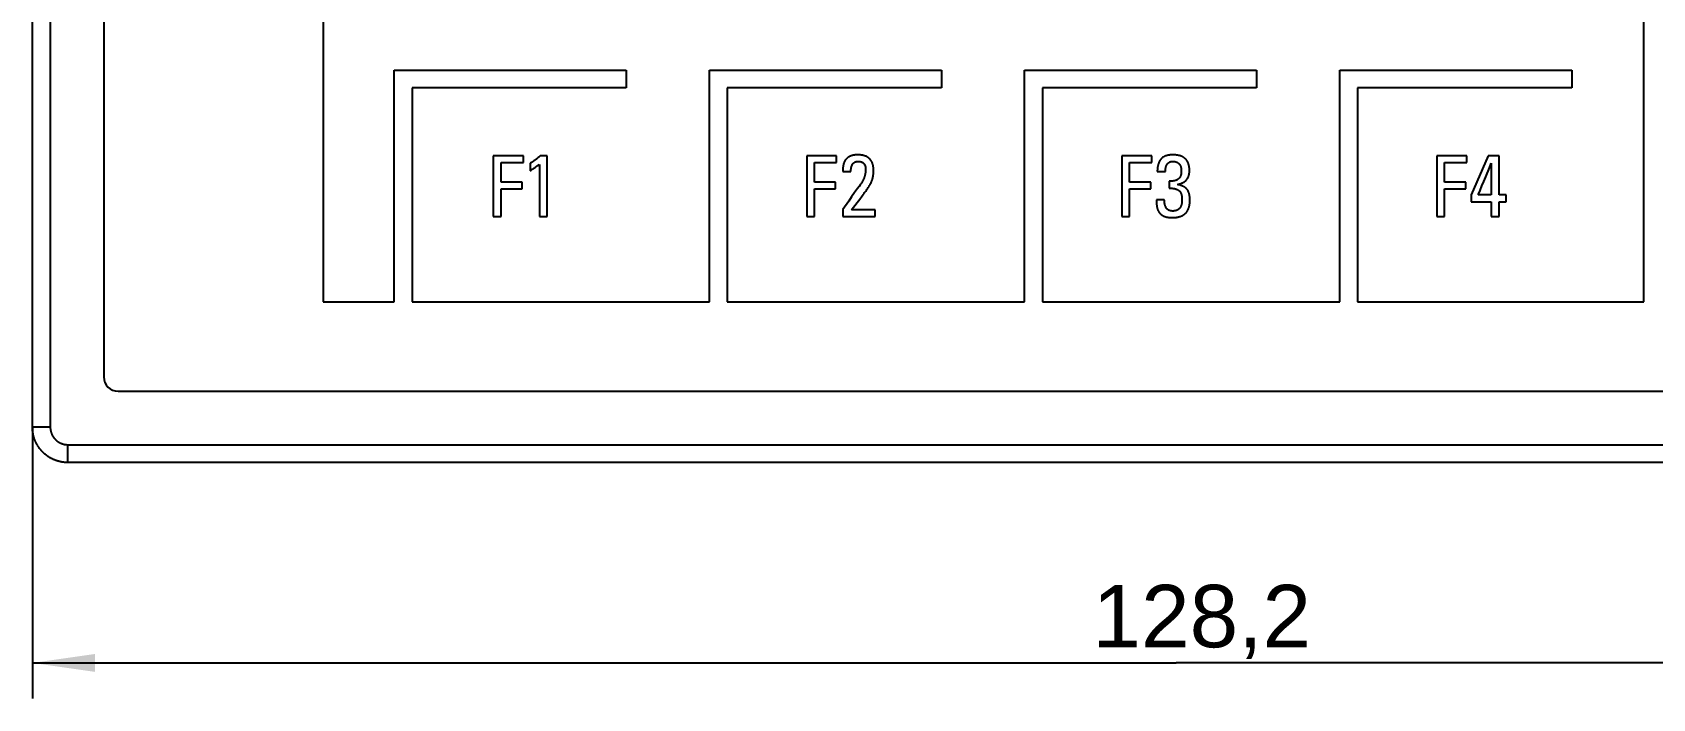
# Model space of a CAD drawing. Extents: x 0 to 594, y 0 to 420.
# Drawn here: x 161.8 to 252.6, y 218.3 to 255.6 of the extents above; entities that cross this region are included whole.
import ezdxf
from ezdxf.enums import TextEntityAlignment as Align

# ---------------------------------------------------------------- set-up
doc = ezdxf.new("R2010")
doc.units = 0
doc.header["$LTSCALE"] = 32.67
for name, color, linetype in [('10000_FRONT', 7, 'CONTINUOUS'), ('10100_DIM_FRONT', 7, 'CONTINUOUS'), ('10500_FRONT_LABELING', 7, 'CONTINUOUS')]:
    doc.layers.add(name, color=color, linetype=linetype)
doc.dimstyles.get("Standard").update_dxf_attribs({"dimtxt": 2.5, "dimasz": 2.5, "dimexe": 1.25, "dimexo": 0.625, "dimtad": 1, "dimcen": 2.5, "dimazin": 3, "dimtfac": 1, "dimtmove": 0, "dimatfit": 3})

# ---------------------------------------------------------------- blocks, each defined once
blk = doc.blocks.new('*D0')
at = {"layer": '10100_DIM_FRONT', "color": 7, "linetype": 'CONTINUOUS'}
for p, q in [((161.826, 233.52), (161.826, 218.291)), ((290.026, 233.52), (290.026, 218.291)), ((161.826, 220.291), (225.926, 220.291)), ((290.026, 220.291), (225.926, 220.291))]:
    blk.add_line(p, q, dxfattribs=at)
for points in [[(165.326, 220.791), (161.826, 220.291), (165.326, 219.791)], [(286.526, 219.791), (290.026, 220.291), (286.526, 220.791)]]:
    blk.add_solid(points, dxfattribs=at)
blk.add_text('128,2', height=3.5, dxfattribs=at).set_placement((221.236, 221.166), (233.486, 221.166), align=Align.FIT)

msp = doc.modelspace()

# ---------------------------------------------------------------- linework, layer by layer
at = {"layer": '10000_FRONT', "color": 7, "linetype": 'CONTINUOUS'}
for p, q in [((161.826, 233.52), (161.826, 315.52)), ((162.826, 315.52), (162.826, 233.52)), ((178.126, 313.52), (178.126, 240.52)), ((252.126, 240.52), (252.126, 313.52)), ((165.826, 312.72), (165.826, 236.32)), ((182.101, 240.52), (182.101, 253.52)), ((182.101, 253.52), (195.101, 253.52)), ((195.101, 253.52), (195.101, 252.52)), ((199.766, 240.52), (199.766, 253.52)), ((199.766, 253.52), (212.766, 253.52)), ((212.766, 253.52), (212.766, 252.52)), ((217.431, 240.52), (217.431, 253.52)), ((217.431, 253.52), (230.431, 253.52)), ((230.431, 253.52), (230.431, 252.52)), ((235.096, 240.52), (235.096, 253.52)), ((235.096, 253.52), (248.096, 253.52)), ((248.096, 253.52), (248.096, 252.52)), ((183.101, 252.52), (183.101, 240.52)), ((195.101, 252.52), (183.101, 252.52)), ((200.766, 252.52), (200.766, 240.52)), ((212.766, 252.52), (200.766, 252.52)), ((218.431, 252.52), (218.431, 240.52)), ((230.431, 252.52), (218.431, 252.52)), ((236.096, 252.52), (236.096, 240.52)), ((248.096, 252.52), (236.096, 252.52)), ((178.126, 240.52), (182.101, 240.52)), ((183.101, 240.52), (199.766, 240.52)), ((200.766, 240.52), (217.431, 240.52)), ((218.431, 240.52), (235.096, 240.52)), ((236.096, 240.52), (252.126, 240.52)), ((166.626, 235.52), (285.226, 235.52)), ((161.826, 233.52), (162.826, 233.52)), ((163.818, 231.52), (163.818, 232.52)), ((163.818, 232.52), (288.034, 232.52)), ((288.034, 231.52), (163.818, 231.52))]:
    msp.add_line(p, q, dxfattribs=at)
for points in [[(163.818, 231.52), (163.791, 231.52), (163.765, 231.52), (163.738, 231.521), (163.712, 231.523), (163.686, 231.524), (163.659, 231.526), (163.633, 231.528), (163.606, 231.531), (163.58, 231.534), (163.554, 231.537), (163.528, 231.541), (163.502, 231.545), (163.476, 231.549), (163.449, 231.554), (163.423, 231.559), (163.397, 231.565), (163.372, 231.57), (163.346, 231.577), (163.32, 231.583), (163.295, 231.59), (163.269, 231.597), (163.244, 231.604), (163.219, 231.612), (163.194, 231.62), (163.169, 231.629), (163.144, 231.637), (163.119, 231.646), (163.095, 231.656), (163.071, 231.665), (163.046, 231.675), (163.022, 231.686), (162.998, 231.696), (162.975, 231.707), (162.951, 231.719), (162.927, 231.73), (162.904, 231.742), (162.88, 231.754), (162.857, 231.767), (162.834, 231.78), (162.811, 231.793), (162.789, 231.807), (162.766, 231.821), (162.743, 231.835), (162.721, 231.849), (162.699, 231.864), (162.678, 231.879), (162.656, 231.894), (162.635, 231.91), (162.614, 231.926), (162.593, 231.942), (162.572, 231.958), (162.552, 231.974), (162.532, 231.991), (162.512, 232.008), (162.493, 232.026), (162.473, 232.043), (162.454, 232.061), (162.435, 232.079), (162.416, 232.098), (162.398, 232.116), (162.379, 232.135), (162.361, 232.154), (162.344, 232.174), (162.326, 232.193), (162.309, 232.213), (162.292, 232.234), (162.275, 232.254), (162.258, 232.275), (162.242, 232.296), (162.226, 232.317), (162.21, 232.338), (162.195, 232.359), (162.18, 232.381), (162.165, 232.403), (162.15, 232.425), (162.136, 232.447), (162.122, 232.469), (162.109, 232.492), (162.095, 232.514), (162.082, 232.537), (162.07, 232.56), (162.057, 232.583), (162.045, 232.606), (162.034, 232.63), (162.022, 232.653), (162.011, 232.677), (162, 232.701), (161.99, 232.725), (161.979, 232.749), (161.969, 232.774), (161.96, 232.798), (161.95, 232.823), (161.941, 232.848), (161.933, 232.873), (161.924, 232.898), (161.916, 232.924), (161.909, 232.949), (161.901, 232.974), (161.894, 233), (161.888, 233.025), (161.882, 233.051), (161.876, 233.076), (161.87, 233.102), (161.865, 233.128), (161.86, 233.153), (161.855, 233.179), (161.851, 233.205), (161.847, 233.231), (161.843, 233.257), (161.84, 233.283), (161.837, 233.309), (161.835, 233.335), (161.832, 233.361), (161.831, 233.388), (161.829, 233.414), (161.828, 233.44), (161.827, 233.467), (161.826, 233.493), (161.826, 233.52)], [(162.826, 233.52), (162.826, 233.504), (162.827, 233.488), (162.827, 233.472), (162.828, 233.456), (162.829, 233.441), (162.831, 233.425), (162.832, 233.409), (162.834, 233.394), (162.836, 233.378), (162.838, 233.362), (162.841, 233.347), (162.844, 233.331), (162.847, 233.316), (162.85, 233.301), (162.854, 233.285), (162.857, 233.27), (162.861, 233.255), (162.866, 233.239), (162.87, 233.224), (162.875, 233.209), (162.88, 233.194), (162.885, 233.179), (162.891, 233.164), (162.896, 233.149), (162.902, 233.134), (162.908, 233.12), (162.915, 233.105), (162.921, 233.091), (162.928, 233.077), (162.935, 233.063), (162.942, 233.049), (162.95, 233.035), (162.957, 233.021), (162.965, 233.008), (162.973, 232.994), (162.982, 232.981), (162.99, 232.968), (162.999, 232.954), (163.008, 232.941), (163.017, 232.929), (163.026, 232.916), (163.036, 232.903), (163.046, 232.891), (163.056, 232.878), (163.066, 232.866), (163.077, 232.854), (163.087, 232.842), (163.098, 232.831), (163.109, 232.819), (163.12, 232.808), (163.131, 232.797), (163.142, 232.786), (163.154, 232.776), (163.166, 232.765), (163.178, 232.755), (163.19, 232.745), (163.202, 232.735), (163.214, 232.725), (163.227, 232.716), (163.24, 232.706), (163.253, 232.697), (163.266, 232.688), (163.279, 232.679), (163.292, 232.671), (163.306, 232.663), (163.32, 232.654), (163.333, 232.647), (163.347, 232.639), (163.361, 232.631), (163.375, 232.624), (163.389, 232.617), (163.404, 232.611), (163.418, 232.604), (163.432, 232.598), (163.447, 232.592), (163.462, 232.586), (163.476, 232.581), (163.491, 232.575), (163.506, 232.57), (163.521, 232.565), (163.536, 232.561), (163.551, 232.556), (163.567, 232.552), (163.582, 232.548), (163.597, 232.545), (163.613, 232.541), (163.629, 232.538), (163.644, 232.535), (163.66, 232.532), (163.676, 232.53), (163.691, 232.528), (163.707, 232.526), (163.723, 232.524), (163.739, 232.523), (163.754, 232.522), (163.77, 232.521), (163.786, 232.52), (163.802, 232.52), (163.818, 232.52)]]:
    msp.add_lwpolyline(points, dxfattribs=at)
msp.add_arc((166.626, 236.32), 0.8, 180, 270, dxfattribs=at)
at = {"layer": '10500_FRONT_LABELING', "color": 7, "linetype": 'CONTINUOUS'}
for p, q in [((187.657, 248.702), (187.657, 245.311)), ((189.347, 248.702), (187.657, 248.702)), ((188.089, 247.242), (188.089, 248.334)), ((188.089, 248.334), (189.347, 248.334)), ((189.347, 248.334), (189.347, 248.702)), ((189.715, 248.296), (189.715, 247.864)), ((190.248, 248.22), (190.248, 245.311)), ((190.68, 248.702), (190.286, 248.702)), ((190.68, 245.311), (190.68, 248.702)), ((205.222, 248.702), (205.222, 245.311)), ((206.898, 248.702), (205.222, 248.702)), ((205.653, 247.242), (205.653, 248.334)), ((205.653, 248.334), (206.898, 248.334)), ((206.898, 248.334), (206.898, 248.702)), ((222.875, 248.702), (222.875, 245.311)), ((224.564, 248.702), (222.875, 248.702)), ((223.306, 247.242), (223.306, 248.334)), ((223.306, 248.334), (224.564, 248.334)), ((224.564, 248.334), (224.564, 248.702)), ((240.54, 248.702), (240.54, 245.311)), ((242.216, 248.702), (240.54, 248.702)), ((240.972, 247.242), (240.972, 248.334)), ((240.972, 248.334), (242.216, 248.334)), ((242.216, 248.334), (242.216, 248.702)), ((243.41, 248.702), (242.458, 246.531)), ((244.02, 248.702), (243.41, 248.702)), ((243.484, 248.042), (243.588, 248.296)), ((243.588, 248.296), (243.588, 246.518)), ((244.02, 246.518), (244.02, 248.702)), ((189.27, 247.242), (188.089, 247.242)), ((189.27, 246.861), (189.27, 247.242)), ((206.834, 247.242), (205.653, 247.242)), ((206.834, 246.861), (206.834, 247.242)), ((207.241, 247.839), (207.698, 247.839)), ((224.5, 247.242), (223.306, 247.242)), ((224.5, 246.861), (224.5, 247.242)), ((224.868, 247.826), (225.326, 247.826)), ((225.529, 247.293), (225.529, 246.899)), ((225.63, 247.293), (225.529, 247.293)), ((242.153, 247.242), (240.972, 247.242)), ((242.153, 246.861), (242.153, 247.242)), ((188.089, 245.311), (188.089, 246.861)), ((188.089, 246.861), (189.27, 246.861)), ((205.653, 245.311), (205.653, 246.861)), ((205.653, 246.861), (206.834, 246.861)), ((223.306, 245.311), (223.306, 246.861)), ((223.306, 246.861), (224.5, 246.861)), ((225.262, 246.251), (224.818, 246.251)), ((240.972, 245.311), (240.972, 246.861)), ((240.972, 246.861), (242.153, 246.861)), ((242.458, 246.531), (242.458, 246.137)), ((242.458, 246.137), (243.588, 246.137)), ((243.588, 246.518), (242.852, 246.518)), ((243.588, 246.137), (243.588, 245.311)), ((244.414, 246.518), (244.02, 246.518)), ((244.02, 245.311), (244.02, 246.137)), ((244.02, 246.137), (244.414, 246.137)), ((244.414, 246.137), (244.414, 246.518)), ((187.657, 245.311), (188.089, 245.311)), ((190.248, 245.311), (190.68, 245.311)), ((205.222, 245.311), (205.653, 245.311)), ((207.241, 245.705), (207.241, 245.311)), ((207.241, 245.311), (209.057, 245.311)), ((209.057, 245.692), (207.723, 245.692)), ((209.057, 245.311), (209.057, 245.692)), ((222.875, 245.311), (223.306, 245.311)), ((240.54, 245.311), (240.972, 245.311)), ((243.588, 245.311), (244.02, 245.311))]:
    msp.add_line(p, q, dxfattribs=at)
for points in [[(190.286, 248.702), (190.247, 248.671), (190.208, 248.639), (190.169, 248.608), (190.13, 248.577), (190.09, 248.546), (190.051, 248.516), (190.011, 248.485), (189.971, 248.455), (189.93, 248.425), (189.91, 248.41), (189.889, 248.395), (189.868, 248.38), (189.848, 248.366), (189.837, 248.359), (189.826, 248.353), (189.816, 248.346), (189.805, 248.34), (189.794, 248.333), (189.783, 248.327), (189.772, 248.321), (189.761, 248.316), (189.749, 248.31), (189.738, 248.305), (189.727, 248.3), (189.715, 248.296)], [(189.715, 247.864), (189.758, 247.895), (189.802, 247.926), (189.846, 247.956), (189.89, 247.986), (189.935, 248.016), (189.979, 248.045), (190.024, 248.075), (190.069, 248.104), (190.158, 248.162), (190.248, 248.22)], [(207.279, 248.233), (207.276, 248.219), (207.273, 248.205), (207.27, 248.191), (207.268, 248.177), (207.265, 248.163), (207.263, 248.149), (207.261, 248.135), (207.259, 248.121), (207.257, 248.107), (207.255, 248.093), (207.253, 248.079), (207.252, 248.065), (207.25, 248.051), (207.249, 248.037), (207.248, 248.023), (207.247, 248.008), (207.246, 247.994), (207.245, 247.98), (207.244, 247.966), (207.243, 247.952), (207.243, 247.938), (207.242, 247.924), (207.242, 247.909), (207.241, 247.895), (207.241, 247.881), (207.241, 247.867), (207.241, 247.839)], [(208.066, 248.766), (208.039, 248.766), (208.012, 248.765), (207.985, 248.763), (207.957, 248.761), (207.93, 248.759), (207.903, 248.756), (207.876, 248.752), (207.849, 248.747), (207.836, 248.745), (207.822, 248.742), (207.809, 248.739), (207.796, 248.736), (207.783, 248.732), (207.769, 248.729), (207.756, 248.725), (207.743, 248.721), (207.73, 248.717), (207.717, 248.713), (207.705, 248.708), (207.692, 248.703), (207.679, 248.698), (207.667, 248.693), (207.654, 248.688), (207.642, 248.682), (207.63, 248.676), (207.618, 248.67), (207.606, 248.663), (207.594, 248.657), (207.582, 248.65), (207.57, 248.643), (207.559, 248.636), (207.548, 248.628), (207.537, 248.62), (207.526, 248.612), (207.515, 248.604), (207.504, 248.596), (207.494, 248.587), (207.483, 248.578), (207.473, 248.569), (207.463, 248.56), (207.454, 248.55), (207.444, 248.54), (207.435, 248.53), (207.426, 248.52), (207.417, 248.51), (207.409, 248.499), (207.4, 248.489), (207.392, 248.478), (207.384, 248.467), (207.377, 248.455), (207.369, 248.444), (207.362, 248.432), (207.355, 248.421), (207.349, 248.409), (207.342, 248.397), (207.336, 248.385), (207.33, 248.373), (207.324, 248.36), (207.319, 248.348), (207.313, 248.335), (207.308, 248.323), (207.303, 248.31), (207.299, 248.297), (207.294, 248.285), (207.29, 248.272), (207.286, 248.259), (207.282, 248.246), (207.279, 248.233)], [(207.698, 247.839), (207.698, 247.865), (207.699, 247.891), (207.7, 247.904), (207.7, 247.917), (207.701, 247.93), (207.702, 247.943), (207.703, 247.956), (207.705, 247.969), (207.706, 247.982), (207.708, 247.995), (207.709, 248.007), (207.712, 248.02), (207.714, 248.033), (207.716, 248.046), (207.719, 248.059), (207.722, 248.072), (207.725, 248.084), (207.728, 248.097), (207.732, 248.11), (207.735, 248.122), (207.74, 248.135), (207.744, 248.147), (207.749, 248.159), (207.753, 248.171), (207.759, 248.183), (207.764, 248.195), (207.77, 248.207), (207.777, 248.218), (207.783, 248.23), (207.79, 248.241), (207.798, 248.251), (207.805, 248.262), (207.814, 248.272), (207.822, 248.282), (207.831, 248.292), (207.84, 248.301), (207.85, 248.31), (207.86, 248.318), (207.87, 248.327), (207.881, 248.334), (207.892, 248.342), (207.903, 248.349), (207.914, 248.355), (207.926, 248.361), (207.938, 248.366), (207.95, 248.371), (207.962, 248.376), (207.975, 248.38), (207.988, 248.383), (208, 248.387), (208.013, 248.389), (208.026, 248.392), (208.039, 248.393), (208.052, 248.395), (208.065, 248.396), (208.078, 248.397), (208.091, 248.397), (208.104, 248.398)], [(208.968, 247.877), (208.968, 247.901), (208.968, 247.925), (208.967, 247.949), (208.966, 247.974), (208.964, 247.998), (208.962, 248.022), (208.96, 248.046), (208.957, 248.07), (208.954, 248.094), (208.95, 248.118), (208.946, 248.142), (208.941, 248.166), (208.936, 248.189), (208.93, 248.213), (208.923, 248.236), (208.916, 248.259), (208.908, 248.282), (208.899, 248.305), (208.89, 248.328), (208.88, 248.35), (208.869, 248.372), (208.858, 248.394), (208.846, 248.415), (208.833, 248.436), (208.82, 248.456), (208.806, 248.476), (208.791, 248.495), (208.775, 248.514), (208.759, 248.531), (208.751, 248.54), (208.742, 248.549), (208.725, 248.565), (208.706, 248.581), (208.687, 248.596), (208.668, 248.61), (208.648, 248.624), (208.627, 248.637), (208.606, 248.649), (208.584, 248.661), (208.563, 248.671), (208.54, 248.682), (208.518, 248.691), (208.495, 248.7), (208.472, 248.708), (208.449, 248.716), (208.426, 248.723), (208.402, 248.729), (208.379, 248.735), (208.355, 248.74), (208.331, 248.744), (208.307, 248.749), (208.283, 248.752), (208.259, 248.755), (208.235, 248.758), (208.211, 248.76), (208.187, 248.762), (208.163, 248.763), (208.139, 248.765), (208.115, 248.765), (208.09, 248.766), (208.066, 248.766)], [(208.104, 248.398), (208.12, 248.397), (208.136, 248.397), (208.152, 248.396), (208.168, 248.395), (208.184, 248.393), (208.2, 248.391), (208.208, 248.39), (208.216, 248.388), (208.224, 248.387), (208.232, 248.385), (208.239, 248.384), (208.247, 248.382), (208.255, 248.38), (208.263, 248.377), (208.27, 248.375), (208.278, 248.373), (208.285, 248.37), (208.293, 248.367), (208.3, 248.364), (208.308, 248.361), (208.315, 248.358), (208.322, 248.354), (208.33, 248.35), (208.337, 248.347), (208.344, 248.343), (208.351, 248.338), (208.358, 248.334), (208.364, 248.33), (208.371, 248.325), (208.377, 248.32), (208.384, 248.316), (208.39, 248.31), (208.396, 248.305), (208.402, 248.3), (208.408, 248.294), (208.413, 248.289), (208.419, 248.283), (208.424, 248.277), (208.429, 248.271), (208.434, 248.265), (208.439, 248.259), (208.444, 248.252), (208.448, 248.246), (208.453, 248.239), (208.457, 248.232), (208.461, 248.225), (208.465, 248.218), (208.468, 248.211), (208.472, 248.204), (208.475, 248.197), (208.479, 248.189), (208.482, 248.182), (208.485, 248.174), (208.488, 248.167), (208.491, 248.159), (208.493, 248.151), (208.496, 248.143), (208.498, 248.136), (208.5, 248.128), (208.503, 248.12), (208.507, 248.104), (208.51, 248.087), (208.513, 248.071), (208.516, 248.055), (208.518, 248.038), (208.52, 248.022), (208.521, 248.005), (208.522, 247.989), (208.523, 247.973), (208.523, 247.956), (208.524, 247.94)], [(208.524, 247.94), (208.523, 247.925), (208.523, 247.909), (208.522, 247.893), (208.522, 247.878), (208.521, 247.862), (208.519, 247.846), (208.518, 247.831), (208.516, 247.815), (208.515, 247.799), (208.513, 247.784), (208.51, 247.768), (208.508, 247.752), (208.505, 247.737), (208.502, 247.721), (208.499, 247.706), (208.496, 247.69), (208.493, 247.675), (208.489, 247.659), (208.485, 247.644), (208.481, 247.629), (208.477, 247.613), (208.473, 247.598), (208.464, 247.568), (208.454, 247.537), (208.444, 247.507), (208.433, 247.477), (208.421, 247.448), (208.409, 247.419), (208.396, 247.389), (208.383, 247.361), (208.369, 247.332), (208.355, 247.304), (208.341, 247.276), (208.325, 247.249), (208.31, 247.222), (208.294, 247.195), (208.278, 247.168), (208.261, 247.141), (208.244, 247.115)], [(225.084, 248.537), (225.075, 248.527), (225.067, 248.517), (225.058, 248.507), (225.05, 248.496), (225.042, 248.485), (225.034, 248.475), (225.026, 248.463), (225.019, 248.452), (225.012, 248.441), (225.005, 248.429), (224.998, 248.418), (224.991, 248.406), (224.985, 248.394), (224.979, 248.382), (224.973, 248.369), (224.967, 248.357), (224.962, 248.345), (224.956, 248.332), (224.951, 248.319), (224.946, 248.307), (224.941, 248.294), (224.937, 248.281), (224.932, 248.268), (224.928, 248.255), (224.924, 248.242), (224.92, 248.228), (224.916, 248.215), (224.912, 248.202), (224.909, 248.189), (224.906, 248.175), (224.903, 248.162), (224.9, 248.148), (224.897, 248.135), (224.894, 248.121), (224.889, 248.094), (224.885, 248.067), (224.881, 248.04), (224.878, 248.013), (224.875, 247.987), (224.873, 247.96), (224.871, 247.933), (224.87, 247.906), (224.869, 247.88), (224.869, 247.853), (224.868, 247.826)], [(226.672, 247.89), (226.671, 247.936), (226.671, 247.959), (226.669, 247.983), (226.668, 248.006), (226.666, 248.029), (226.663, 248.052), (226.661, 248.075), (226.657, 248.098), (226.653, 248.121), (226.649, 248.144), (226.644, 248.167), (226.639, 248.189), (226.633, 248.212), (226.626, 248.234), (226.619, 248.256), (226.611, 248.278), (226.602, 248.3), (226.593, 248.322), (226.583, 248.343), (226.573, 248.364), (226.562, 248.385), (226.55, 248.405), (226.538, 248.425), (226.525, 248.444), (226.511, 248.463), (226.497, 248.481), (226.482, 248.499), (226.467, 248.517), (226.451, 248.534), (226.434, 248.55), (226.417, 248.565), (226.399, 248.58), (226.38, 248.594), (226.362, 248.608), (226.342, 248.621), (226.323, 248.633), (226.303, 248.645), (226.282, 248.656), (226.261, 248.666), (226.24, 248.676), (226.219, 248.685), (226.197, 248.693), (226.176, 248.701), (226.154, 248.709), (226.132, 248.716), (226.109, 248.722), (226.087, 248.728), (226.064, 248.733), (226.042, 248.738), (226.019, 248.743), (225.996, 248.747), (225.973, 248.75), (225.95, 248.753), (225.927, 248.756), (225.904, 248.759), (225.858, 248.762), (225.812, 248.765), (225.766, 248.766), (225.719, 248.766), (225.673, 248.764), (225.627, 248.762), (225.604, 248.76), (225.581, 248.758), (225.558, 248.755), (225.535, 248.752), (225.512, 248.749), (225.489, 248.745), (225.466, 248.74), (225.444, 248.736), (225.421, 248.73), (225.399, 248.724), (225.376, 248.718), (225.354, 248.711), (225.332, 248.703), (225.311, 248.695), (225.289, 248.686), (225.268, 248.676), (225.247, 248.666), (225.227, 248.655), (225.207, 248.643), (225.188, 248.63), (225.169, 248.617), (225.15, 248.602), (225.133, 248.587), (225.116, 248.571), (225.1, 248.555), (225.084, 248.537)], [(225.326, 247.826), (225.326, 247.853), (225.326, 247.88), (225.328, 247.906), (225.329, 247.92), (225.33, 247.933), (225.331, 247.946), (225.332, 247.96), (225.333, 247.973), (225.335, 247.986), (225.337, 248), (225.339, 248.013), (225.341, 248.026), (225.344, 248.039), (225.346, 248.052), (225.349, 248.066), (225.352, 248.079), (225.356, 248.092), (225.359, 248.105), (225.363, 248.118), (225.367, 248.131), (225.372, 248.143), (225.377, 248.156), (225.382, 248.168), (225.387, 248.181), (225.393, 248.193), (225.399, 248.205), (225.405, 248.217), (225.412, 248.228), (225.42, 248.239), (225.427, 248.25), (225.435, 248.261), (225.444, 248.272), (225.453, 248.282), (225.462, 248.292), (225.472, 248.301), (225.482, 248.31), (225.492, 248.319), (225.503, 248.327), (225.514, 248.335), (225.525, 248.342), (225.537, 248.349), (225.549, 248.356), (225.561, 248.362), (225.573, 248.367), (225.586, 248.372), (225.598, 248.376), (225.611, 248.38), (225.624, 248.384), (225.637, 248.387), (225.651, 248.39), (225.664, 248.392), (225.677, 248.394), (225.691, 248.395), (225.704, 248.396), (225.718, 248.397), (225.731, 248.397), (225.745, 248.398)], [(225.745, 248.398), (225.761, 248.397), (225.777, 248.397), (225.793, 248.396), (225.808, 248.395), (225.824, 248.393), (225.84, 248.391), (225.856, 248.389), (225.872, 248.386), (225.888, 248.383), (225.903, 248.379), (225.918, 248.374), (225.934, 248.369), (225.949, 248.364), (225.963, 248.357), (225.978, 248.351), (225.992, 248.343), (226.006, 248.335), (226.02, 248.327), (226.033, 248.318), (226.046, 248.308), (226.058, 248.298), (226.07, 248.287), (226.082, 248.276), (226.093, 248.265), (226.103, 248.252), (226.113, 248.24), (226.122, 248.227), (226.131, 248.214), (226.139, 248.2), (226.147, 248.186), (226.154, 248.172), (226.161, 248.157), (226.167, 248.143), (226.173, 248.128), (226.178, 248.113), (226.183, 248.098), (226.187, 248.082), (226.191, 248.067), (226.195, 248.051), (226.198, 248.036), (226.201, 248.02), (226.204, 248.005), (226.206, 247.989), (226.208, 247.973), (226.21, 247.957), (226.211, 247.941), (226.213, 247.91), (226.214, 247.878), (226.215, 247.846), (226.214, 247.814), (226.213, 247.798), (226.212, 247.783), (226.211, 247.767), (226.21, 247.751), (226.208, 247.735), (226.206, 247.719), (226.203, 247.704), (226.201, 247.688), (226.198, 247.672), (226.194, 247.657), (226.19, 247.641), (226.186, 247.626), (226.181, 247.611), (226.176, 247.596), (226.17, 247.581), (226.164, 247.566), (226.158, 247.552), (226.151, 247.537), (226.143, 247.523), (226.135, 247.51), (226.126, 247.496), (226.117, 247.483), (226.108, 247.47), (226.098, 247.458), (226.087, 247.446), (226.076, 247.435), (226.064, 247.424), (226.052, 247.413), (226.04, 247.403), (226.027, 247.394), (226.014, 247.385), (226, 247.376), (225.986, 247.368), (225.972, 247.361), (225.958, 247.354), (225.943, 247.347), (225.928, 247.341), (225.913, 247.335), (225.898, 247.33), (225.883, 247.325), (225.867, 247.32), (225.852, 247.316), (225.836, 247.313), (225.821, 247.309), (225.805, 247.306), (225.789, 247.304), (225.774, 247.301), (225.758, 247.299), (225.742, 247.298), (225.726, 247.296), (225.694, 247.294), (225.662, 247.293), (225.63, 247.293)], [(226.405, 247.267), (226.415, 247.275), (226.425, 247.283), (226.434, 247.291), (226.443, 247.3), (226.453, 247.308), (226.462, 247.317), (226.47, 247.326), (226.479, 247.335), (226.488, 247.344), (226.496, 247.354), (226.504, 247.363), (226.512, 247.373), (226.52, 247.383), (226.528, 247.393), (226.535, 247.403), (226.542, 247.413), (226.549, 247.424), (226.556, 247.434), (226.563, 247.445), (226.569, 247.456), (226.576, 247.467), (226.582, 247.478), (226.588, 247.489), (226.593, 247.5), (226.599, 247.511), (226.604, 247.523), (226.609, 247.534), (226.614, 247.546), (226.618, 247.558), (226.623, 247.569), (226.627, 247.581), (226.631, 247.593), (226.634, 247.605), (226.638, 247.617), (226.641, 247.629), (226.644, 247.641), (226.647, 247.653), (226.65, 247.666), (226.653, 247.678), (226.655, 247.69), (226.657, 247.703), (226.659, 247.715), (226.661, 247.727), (226.663, 247.74), (226.664, 247.752), (226.666, 247.765), (226.667, 247.777), (226.668, 247.79), (226.669, 247.802), (226.67, 247.815), (226.671, 247.84), (226.672, 247.865), (226.672, 247.89)], [(242.852, 246.518), (242.959, 246.771), (243.065, 247.025), (243.17, 247.279), (243.275, 247.533), (243.484, 248.042)], [(208.244, 247.115), (208.159, 246.998), (208.075, 246.882), (207.907, 246.647), (207.739, 246.412), (207.573, 246.177), (207.241, 245.705)], [(208.435, 246.607), (208.467, 246.649), (208.499, 246.692), (208.53, 246.734), (208.562, 246.777), (208.593, 246.82), (208.624, 246.864), (208.654, 246.907), (208.669, 246.929), (208.684, 246.952), (208.699, 246.974), (208.713, 246.996), (208.728, 247.018), (208.742, 247.041), (208.756, 247.064), (208.769, 247.087), (208.783, 247.11), (208.795, 247.133), (208.808, 247.157), (208.814, 247.169), (208.819, 247.181), (208.825, 247.193), (208.83, 247.205), (208.836, 247.217), (208.841, 247.229)], [(208.841, 247.229), (208.851, 247.251), (208.86, 247.273), (208.869, 247.295), (208.877, 247.317), (208.886, 247.339), (208.893, 247.362), (208.9, 247.384), (208.907, 247.407), (208.914, 247.43), (208.92, 247.453), (208.925, 247.476), (208.931, 247.499), (208.935, 247.523), (208.94, 247.546), (208.944, 247.57), (208.948, 247.593), (208.951, 247.617), (208.954, 247.64), (208.957, 247.664), (208.96, 247.688), (208.962, 247.711), (208.963, 247.735), (208.965, 247.759), (208.966, 247.782), (208.967, 247.806), (208.968, 247.83), (208.968, 247.853), (208.968, 247.877)], [(225.999, 247.102), (226.014, 247.106), (226.029, 247.109), (226.045, 247.113), (226.06, 247.117), (226.075, 247.121), (226.091, 247.125), (226.106, 247.129), (226.121, 247.134), (226.136, 247.138), (226.151, 247.143), (226.166, 247.148), (226.181, 247.154), (226.196, 247.159), (226.211, 247.165), (226.225, 247.171), (226.24, 247.177), (226.254, 247.183), (226.269, 247.19), (226.283, 247.196), (226.297, 247.203), (226.311, 247.21), (226.325, 247.218), (226.339, 247.225), (226.353, 247.233), (226.366, 247.241), (226.379, 247.25), (226.386, 247.254), (226.393, 247.258), (226.399, 247.263), (226.405, 247.267)], [(226.545, 246.823), (226.538, 246.831), (226.53, 246.84), (226.523, 246.848), (226.515, 246.856), (226.508, 246.864), (226.5, 246.872), (226.492, 246.879), (226.483, 246.887), (226.475, 246.894), (226.467, 246.901), (226.458, 246.908), (226.449, 246.915), (226.44, 246.922), (226.432, 246.929), (226.422, 246.935), (226.413, 246.942), (226.404, 246.948), (226.395, 246.954), (226.385, 246.96), (226.375, 246.966), (226.366, 246.972), (226.356, 246.978), (226.346, 246.983), (226.336, 246.988), (226.326, 246.994), (226.316, 246.999), (226.306, 247.004), (226.296, 247.009), (226.286, 247.014), (226.275, 247.018), (226.265, 247.023), (226.255, 247.027), (226.234, 247.036), (226.213, 247.044), (226.191, 247.051), (226.17, 247.058), (226.149, 247.065), (226.128, 247.071), (226.106, 247.077), (226.085, 247.083), (226.064, 247.088), (226.042, 247.093), (226.02, 247.098), (225.999, 247.102)], [(207.723, 245.692), (207.826, 245.822), (207.929, 245.952), (208.031, 246.082), (208.133, 246.213), (208.234, 246.343), (208.285, 246.409), (208.335, 246.475), (208.385, 246.541), (208.435, 246.607)], [(224.818, 246.251), (224.818, 246.21), (224.818, 246.189), (224.819, 246.169), (224.819, 246.148), (224.82, 246.127), (224.821, 246.107), (224.822, 246.086), (224.823, 246.065), (224.824, 246.045), (224.826, 246.024), (224.827, 246.003), (224.829, 245.983), (224.831, 245.962), (224.834, 245.942), (224.836, 245.921), (224.839, 245.9), (224.842, 245.88), (224.846, 245.859), (224.849, 245.839), (224.853, 245.819), (224.858, 245.798), (224.862, 245.778), (224.865, 245.768), (224.868, 245.758), (224.871, 245.748), (224.873, 245.738), (224.877, 245.728), (224.88, 245.719), (224.883, 245.709), (224.887, 245.699), (224.89, 245.689), (224.894, 245.68)], [(225.351, 245.82), (225.348, 245.827), (225.344, 245.834), (225.341, 245.841), (225.338, 245.848), (225.331, 245.863), (225.325, 245.877), (225.32, 245.892), (225.314, 245.907), (225.309, 245.922), (225.305, 245.937), (225.3, 245.953), (225.296, 245.968), (225.292, 245.984), (225.288, 245.999), (225.285, 246.015), (225.282, 246.03), (225.279, 246.046), (225.276, 246.062), (225.274, 246.077), (225.272, 246.093), (225.27, 246.109), (225.268, 246.125), (225.267, 246.141), (225.266, 246.156), (225.264, 246.172), (225.264, 246.188), (225.263, 246.204), (225.263, 246.22), (225.262, 246.235), (225.262, 246.251)], [(226.252, 246.238), (226.252, 246.209), (226.251, 246.18), (226.25, 246.15), (226.247, 246.121), (226.246, 246.107), (226.244, 246.092), (226.242, 246.077), (226.24, 246.063), (226.237, 246.048), (226.235, 246.034), (226.232, 246.019), (226.229, 246.005), (226.225, 245.991), (226.221, 245.976), (226.217, 245.962), (226.213, 245.948), (226.208, 245.934), (226.203, 245.92), (226.198, 245.906), (226.192, 245.893), (226.186, 245.879), (226.179, 245.866), (226.173, 245.853), (226.165, 245.84), (226.158, 245.827), (226.15, 245.815), (226.142, 245.803), (226.133, 245.791), (226.124, 245.779), (226.115, 245.768), (226.105, 245.757), (226.095, 245.746), (226.084, 245.736), (226.073, 245.726), (226.062, 245.717), (226.05, 245.708), (226.038, 245.699), (226.026, 245.691), (226.013, 245.684), (226, 245.677), (225.987, 245.67), (225.974, 245.663), (225.961, 245.658), (225.947, 245.652), (225.933, 245.647), (225.919, 245.642), (225.905, 245.638), (225.891, 245.635), (225.877, 245.631), (225.862, 245.628), (225.848, 245.626), (225.833, 245.623), (225.819, 245.621), (225.804, 245.62), (225.79, 245.618), (225.775, 245.617), (225.76, 245.617), (225.746, 245.616), (225.731, 245.616), (225.716, 245.617), (225.702, 245.617), (225.687, 245.618), (225.673, 245.619), (225.658, 245.62), (225.643, 245.622), (225.629, 245.625), (225.614, 245.627), (225.6, 245.63), (225.586, 245.634), (225.572, 245.638), (225.558, 245.642), (225.544, 245.647), (225.53, 245.653), (225.517, 245.659), (225.503, 245.665), (225.491, 245.672), (225.478, 245.68), (225.466, 245.688), (225.454, 245.696), (225.442, 245.705), (225.431, 245.715), (225.42, 245.725), (225.41, 245.735), (225.4, 245.746), (225.39, 245.758), (225.381, 245.769), (225.373, 245.781), (225.365, 245.794), (225.358, 245.807), (225.351, 245.82)], [(225.529, 246.899), (225.55, 246.899), (225.571, 246.899), (225.591, 246.898), (225.612, 246.897), (225.633, 246.896), (225.654, 246.895), (225.675, 246.894), (225.695, 246.892), (225.716, 246.89), (225.737, 246.887), (225.758, 246.885), (225.778, 246.881), (225.799, 246.878), (225.82, 246.874), (225.84, 246.87), (225.861, 246.865), (225.871, 246.862), (225.881, 246.86), (225.891, 246.857), (225.902, 246.854), (225.912, 246.851), (225.922, 246.848), (225.932, 246.844), (225.942, 246.841), (225.952, 246.837), (225.962, 246.833), (225.972, 246.829), (225.981, 246.825), (225.991, 246.821), (226.001, 246.816), (226.01, 246.812), (226.019, 246.807), (226.028, 246.802), (226.037, 246.796), (226.046, 246.791), (226.055, 246.785), (226.063, 246.779), (226.072, 246.773), (226.08, 246.766), (226.088, 246.759)], [(225.694, 245.248), (225.741, 245.249), (225.789, 245.25), (225.837, 245.253), (225.884, 245.257), (225.908, 245.26), (225.931, 245.263), (225.955, 245.266), (225.978, 245.27), (226.002, 245.274), (226.025, 245.279), (226.048, 245.284), (226.072, 245.29), (226.095, 245.296), (226.118, 245.303), (226.14, 245.31), (226.163, 245.318), (226.186, 245.326), (226.208, 245.335), (226.23, 245.345), (226.252, 245.355), (226.273, 245.366), (226.294, 245.377), (226.315, 245.389), (226.335, 245.401), (226.355, 245.415), (226.375, 245.428), (226.394, 245.443), (226.412, 245.458), (226.43, 245.473), (226.448, 245.489), (226.465, 245.506), (226.481, 245.524), (226.496, 245.542), (226.511, 245.56), (226.526, 245.579), (226.539, 245.599), (226.552, 245.619), (226.565, 245.639), (226.576, 245.66), (226.587, 245.681), (226.598, 245.702), (226.607, 245.724), (226.617, 245.746), (226.625, 245.768), (226.633, 245.79), (226.641, 245.813), (226.648, 245.836), (226.654, 245.858), (226.66, 245.881), (226.665, 245.905), (226.67, 245.928), (226.674, 245.951), (226.678, 245.975), (226.682, 245.998), (226.685, 246.022), (226.688, 246.045), (226.692, 246.093), (226.695, 246.14), (226.697, 246.187), (226.697, 246.235), (226.696, 246.282), (226.694, 246.33), (226.69, 246.377), (226.688, 246.401), (226.686, 246.424), (226.682, 246.448), (226.679, 246.471), (226.675, 246.495), (226.67, 246.518), (226.666, 246.541), (226.66, 246.564), (226.654, 246.587), (226.648, 246.61), (226.641, 246.633), (226.633, 246.655), (226.625, 246.678), (226.616, 246.7), (226.606, 246.721), (226.596, 246.743), (226.584, 246.764), (226.572, 246.784), (226.559, 246.804), (226.545, 246.823)], [(226.088, 246.759), (226.095, 246.753), (226.103, 246.747), (226.11, 246.74), (226.117, 246.733), (226.124, 246.726), (226.13, 246.719), (226.137, 246.711), (226.143, 246.703), (226.149, 246.695), (226.154, 246.687), (226.16, 246.679), (226.165, 246.67), (226.17, 246.662), (226.175, 246.653), (226.179, 246.644), (226.184, 246.635), (226.188, 246.626), (226.192, 246.616), (226.196, 246.607), (226.2, 246.597), (226.204, 246.588), (226.207, 246.578), (226.21, 246.568), (226.213, 246.558), (226.216, 246.548), (226.219, 246.538), (226.222, 246.528), (226.224, 246.518), (226.227, 246.508), (226.229, 246.498), (226.231, 246.488), (226.233, 246.478), (226.235, 246.467), (226.237, 246.457), (226.238, 246.447), (226.24, 246.437), (226.243, 246.416), (226.245, 246.396), (226.247, 246.376), (226.249, 246.357), (226.25, 246.337), (226.251, 246.317), (226.252, 246.298), (226.252, 246.278), (226.252, 246.258), (226.252, 246.238)], [(224.894, 245.68), (224.903, 245.66), (224.913, 245.64), (224.923, 245.621), (224.933, 245.601), (224.945, 245.583), (224.957, 245.564), (224.969, 245.546), (224.976, 245.537), (224.982, 245.528), (224.989, 245.52), (224.996, 245.511), (225.003, 245.503), (225.01, 245.495), (225.018, 245.486), (225.025, 245.478), (225.033, 245.471), (225.041, 245.463), (225.049, 245.455), (225.057, 245.448), (225.065, 245.44), (225.073, 245.433), (225.082, 245.426), (225.09, 245.419), (225.099, 245.413), (225.108, 245.406), (225.125, 245.393), (225.144, 245.381), (225.162, 245.37), (225.181, 245.359), (225.201, 245.348), (225.22, 245.338), (225.24, 245.329), (225.26, 245.321), (225.281, 245.313), (225.302, 245.305), (225.323, 245.298), (225.344, 245.292), (225.365, 245.286), (225.386, 245.281), (225.408, 245.276), (225.43, 245.271), (225.451, 245.267), (225.473, 245.264), (225.495, 245.261), (225.517, 245.258), (225.539, 245.255), (225.562, 245.253), (225.584, 245.252), (225.606, 245.25), (225.628, 245.249), (225.65, 245.249), (225.672, 245.248), (225.694, 245.248)]]:
    msp.add_lwpolyline(points, dxfattribs=at)

# ---------------------------------------------------------------- dimensions: what is measured, and where the dimension line sits
at = {"layer": '10100_DIM_FRONT', "color": 7, "linetype": 'CONTINUOUS'}
dim = msp.add_linear_dim(base=(290.026, 220.291), p1=(161.826, 233.52), p2=(290.026, 233.52), dimstyle='Standard', dxfattribs=at)
dim.commit()
dim.dimension.update_dxf_attribs({"geometry": '*D0', "text_midpoint": (227.361, 222.916), "dimtype": 128})

doc.saveas('drawing.dxf')
